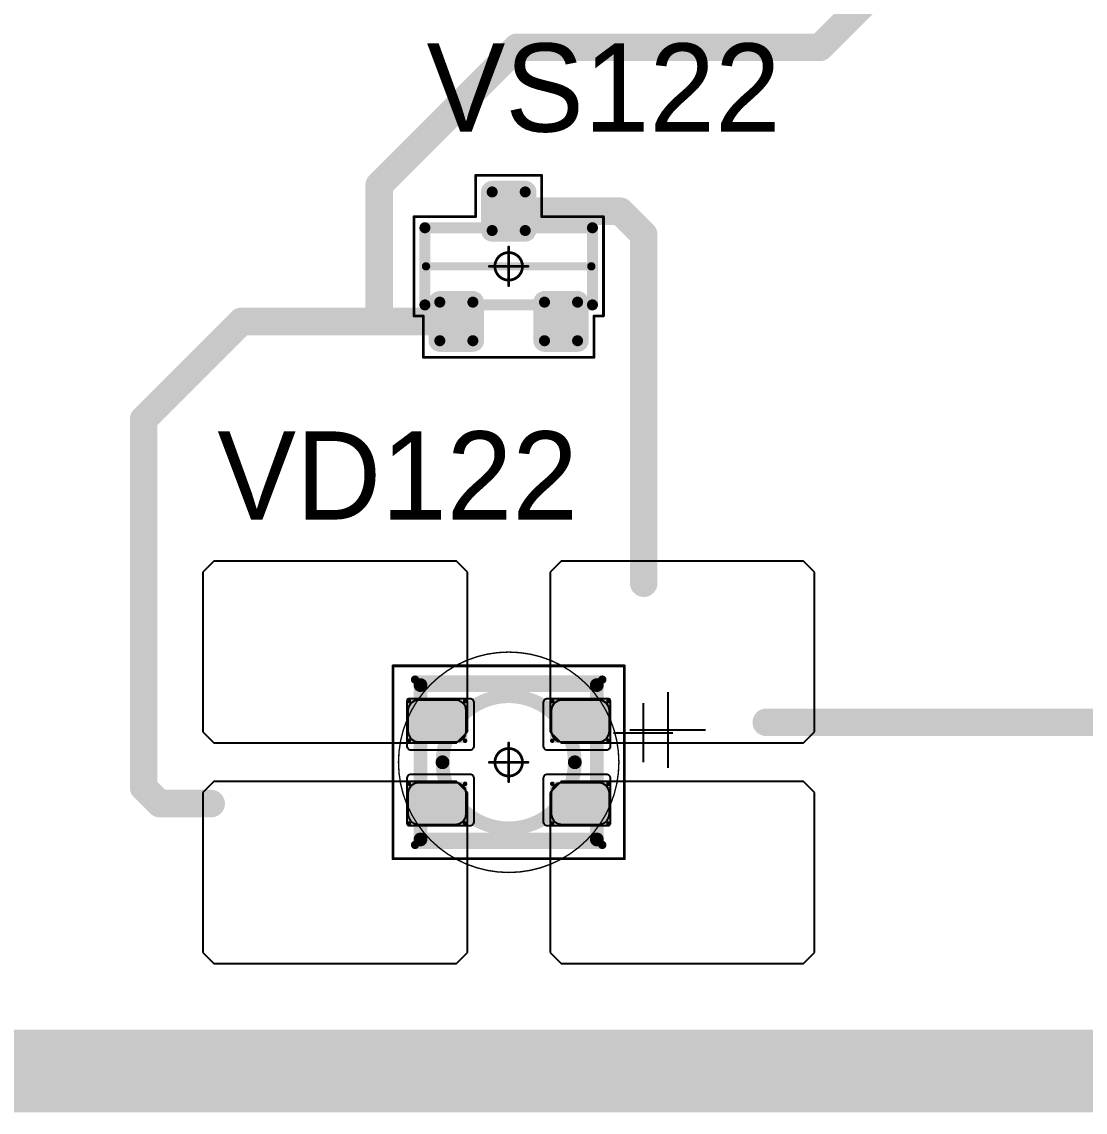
# Model space of a CAD drawing. Header units: millimetres. Extents: x 0 to 400, y 0 to 514.
# Drawn here: x 151.16 to 170.46, y 106.15 to 125.94 of the extents above; entities that cross this region are included whole.
import ezdxf

# ---------------------------------------------------------------- set-up
doc = ezdxf.new("R2010")
doc.units = ezdxf.units.MM
for name, color, linetype in [('Mechanical13', 56, 'Continuous'), ('Mechanical15', 56, 'Continuous'), ('Mechanical2', 216, 'Continuous'), ('TopLayer', 1, 'Continuous'), ('TopOverlay', 2, 'Continuous'), ('TopPaste', 8, 'Continuous'), ('TopSolder', 216, 'Continuous')]:
    doc.layers.add(name, color=color, linetype=linetype)

# ---------------------------------------------------------------- blocks, each defined once
blk = doc.blocks.new('SOT23_60')
at = {"layer": 'Mechanical13', "const_width": 0.2}
for points in [[(-0.7, 1.52), (0.7, 1.52)], [(-0.7, 1.52), (-0.7, -1.52)], [(0.7, 1.52), (0.7, -1.52)], [(-0.7, -1.52), (0.7, -1.52)]]:
    blk.add_lwpolyline(points, dxfattribs=at)
at = {"layer": 'Mechanical13', "const_width": 0.1}
for points in [[(-0.75, 1.52, 1), (-0.65, 1.52, 1)], [(-0.75, 1.52, 1), (-0.65, 1.52, 1)], [(0.65, 1.52, 1), (0.75, 1.52, 1)], [(0.65, 1.52, 1), (0.75, 1.52, 1)], [(-0.75, -1.52, 1), (-0.65, -1.52, 1)], [(-0.75, -1.52, 1), (-0.65, -1.52, 1)], [(0.65, -1.52, 1), (0.75, -1.52, 1)], [(0.65, -1.52, 1), (0.75, -1.52, 1)]]:
    blk.add_lwpolyline(points, format="xyb", close=True, dxfattribs=at)
at = {"layer": 'Mechanical15', "const_width": 0.05}
for points in [[(-0.9, 1.72), (-0.9, 1.55)], [(-0.9, 1.72), (0.9, 1.72)], [(0.9, 1.72), (0.9, 0.6)], [(-1.65, 1.55), (-1.65, -1.55)], [(-1.65, 1.55), (-0.9, 1.55)], [(0.9, 0.6), (1.65, 0.6)], [(1.65, 0.6), (1.65, -0.6)], [(0, 0.35), (0, -0.35)], [(-0.35, 0), (0.35, 0)], [(0.9, -0.6), (1.65, -0.6)], [(0.9, -0.6), (0.9, -1.72)], [(-1.65, -1.55), (-0.9, -1.55)], [(-0.9, -1.55), (-0.9, -1.72)], [(-0.9, -1.72), (0.9, -1.72)]]:
    blk.add_lwpolyline(points, dxfattribs=at)
at = {"layer": 'Mechanical15'}
for points, const_width in [([(-0.913, 1.72, 1), (-0.888, 1.72, 1)], 0.025), ([(-0.913, 1.72, 1), (-0.888, 1.72, 1)], 0.025), ([(0.888, 1.72, 1), (0.913, 1.72, 1)], 0.025), ([(0.888, 1.72, 1), (0.913, 1.72, 1)], 0.025), ([(-1.662, 1.55, 1), (-1.637, 1.55, 1)], 0.025), ([(-1.662, 1.55, 1), (-1.637, 1.55, 1)], 0.025), ([(-0.913, 1.55, 1), (-0.888, 1.55, 1)], 0.025), ([(-0.913, 1.55, 1), (-0.888, 1.55, 1)], 0.025), ([(0.888, 0.6, 1), (0.913, 0.6, 1)], 0.025), ([(0.888, 0.6, 1), (0.913, 0.6, 1)], 0.025), ([(1.637, 0.6, 1), (1.662, 0.6, 1)], 0.025), ([(1.637, 0.6, 1), (1.662, 0.6, 1)], 0.025), ([(0.25, 0, 1), (-0.25, 0, 1)], 0.05), ([(-0.012, 0.35, 1), (0.012, 0.35, 1)], 0.025), ([(-0.362, 0, 1), (-0.337, 0, 1)], 0.025), ([(-0.262, 0, 1), (-0.238, 0, 1)], 0.025), ([(0.238, 0, 1), (0.262, 0, 1)], 0.025), ([(0.337, 0, 1), (0.362, 0, 1)], 0.025), ([(-0.012, -0.35, 1), (0.012, -0.35, 1)], 0.025), ([(0.888, -0.6, 1), (0.913, -0.6, 1)], 0.025), ([(0.888, -0.6, 1), (0.913, -0.6, 1)], 0.025), ([(1.637, -0.6, 1), (1.662, -0.6, 1)], 0.025), ([(1.637, -0.6, 1), (1.662, -0.6, 1)], 0.025), ([(-1.662, -1.55, 1), (-1.637, -1.55, 1)], 0.025), ([(-1.662, -1.55, 1), (-1.637, -1.55, 1)], 0.025), ([(-0.913, -1.55, 1), (-0.888, -1.55, 1)], 0.025), ([(-0.913, -1.55, 1), (-0.888, -1.55, 1)], 0.025), ([(-0.913, -1.72, 1), (-0.888, -1.72, 1)], 0.025), ([(-0.913, -1.72, 1), (-0.888, -1.72, 1)], 0.025), ([(0.888, -1.72, 1), (0.913, -1.72, 1)], 0.025), ([(0.888, -1.72, 1), (0.913, -1.72, 1)], 0.025)]:
    blk.add_lwpolyline(points, format="xyb", close=True, dxfattribs=dict(at, const_width=const_width))
at = {"layer": 'TopLayer', "const_width": 0.1}
for points in [[(-1.4, 1.25, 1), (-1.3, 1.25, 1)], [(-0.7, 1.25, 1), (-0.6, 1.25, 1)], [(-1.4, 0.65, 1), (-1.3, 0.65, 1)], [(-0.7, 0.65, 1), (-0.6, 0.65, 1)], [(0.6, 0.3, 1), (0.7, 0.3, 1)], [(1.3, 0.3, 1), (1.4, 0.3, 1)], [(0.6, -0.3, 1), (0.7, -0.3, 1)], [(1.3, -0.3, 1), (1.4, -0.3, 1)], [(-1.4, -0.65, 1), (-1.3, -0.65, 1)], [(-0.7, -0.65, 1), (-0.6, -0.65, 1)], [(-1.4, -1.25, 1), (-1.3, -1.25, 1)], [(-0.7, -1.25, 1), (-0.6, -1.25, 1)]]:
    blk.add_lwpolyline(points, format="xyb", close=True, dxfattribs=at)
at = {"layer": 'TopLayer'}
for points in [[(-1.45, 1.25), (-1.45, 0.65), (-0.55, 1.25), (-0.55, 0.65)], [(-1.35, 1.35), (-1.35, 0.55), (-0.65, 1.35), (-0.65, 0.55)], [(0.65, 0.4), (0.65, -0.4), (1.35, 0.4), (1.35, -0.4)], [(0.55, 0.3), (0.55, -0.3), (1.45, 0.3), (1.45, -0.3)], [(-1.35, -0.55), (-1.35, -1.35), (-0.65, -0.55), (-0.65, -1.35)], [(-1.45, -0.65), (-1.45, -1.25), (-0.55, -0.65), (-0.55, -1.25)]]:
    blk.add_solid(points, dxfattribs=at)
at = {"layer": 'TopOverlay', "const_width": 0.15}
blk.add_lwpolyline([(0, 1.5), (0, -1.5)], dxfattribs=at)
at = {"layer": 'TopOverlay', "const_width": 0.075}
for points in [[(-0.038, 1.5, 1), (0.038, 1.5, 1)], [(-0.038, -1.5, 1), (0.038, -1.5, 1)]]:
    blk.add_lwpolyline(points, format="xyb", close=True, dxfattribs=at)
at = {"layer": 'TopPaste', "const_width": 0.075}
for points in [[(-1.387, 1.25, 1), (-1.313, 1.25, 1)], [(-0.687, 1.25, 1), (-0.613, 1.25, 1)], [(-1.387, 0.65, 1), (-1.313, 0.65, 1)], [(-0.687, 0.65, 1), (-0.613, 0.65, 1)], [(0.613, 0.3, 1), (0.687, 0.3, 1)], [(1.313, 0.3, 1), (1.387, 0.3, 1)], [(0.613, -0.3, 1), (0.687, -0.3, 1)], [(1.313, -0.3, 1), (1.387, -0.3, 1)], [(-1.387, -0.65, 1), (-1.313, -0.65, 1)], [(-0.687, -0.65, 1), (-0.613, -0.65, 1)], [(-1.387, -1.25, 1), (-1.313, -1.25, 1)], [(-0.687, -1.25, 1), (-0.613, -1.25, 1)]]:
    blk.add_lwpolyline(points, format="xyb", close=True, dxfattribs=at)
at = {"layer": 'TopPaste'}
for points in [[(-1.425, 1.25), (-1.425, 0.65), (-0.575, 1.25), (-0.575, 0.65)], [(-1.35, 1.325), (-1.35, 0.575), (-0.65, 1.325), (-0.65, 0.575)], [(0.575, 0.3), (0.575, -0.3), (1.425, 0.3), (1.425, -0.3)], [(0.65, 0.375), (0.65, -0.375), (1.35, 0.375), (1.35, -0.375)], [(-1.35, -0.575), (-1.35, -1.325), (-0.65, -0.575), (-0.65, -1.325)], [(-1.425, -0.65), (-1.425, -1.25), (-0.575, -0.65), (-0.575, -1.25)]]:
    blk.add_solid(points, dxfattribs=at)
at = {"layer": 'TopSolder', "const_width": 0.202}
for points in [[(-1.451, 1.25, 1), (-1.249, 1.25, 1)], [(-0.751, 1.25, 1), (-0.549, 1.25, 1)], [(-1.451, 0.65, 1), (-1.249, 0.65, 1)], [(-0.751, 0.65, 1), (-0.549, 0.65, 1)], [(0.549, 0.3, 1), (0.751, 0.3, 1)], [(1.249, 0.3, 1), (1.451, 0.3, 1)], [(0.549, -0.3, 1), (0.751, -0.3, 1)], [(1.249, -0.3, 1), (1.451, -0.3, 1)], [(-1.451, -0.65, 1), (-1.249, -0.65, 1)], [(-0.751, -0.65, 1), (-0.549, -0.65, 1)], [(-1.451, -1.25, 1), (-1.249, -1.25, 1)], [(-0.751, -1.25, 1), (-0.549, -1.25, 1)]]:
    blk.add_lwpolyline(points, format="xyb", close=True, dxfattribs=at)
at = {"layer": 'TopSolder'}
for points in [[(-1.35, 1.452), (-1.35, 0.448), (-0.65, 1.452), (-0.65, 0.448)], [(-1.552, 1.25), (-1.552, 0.65), (-0.448, 1.25), (-0.448, 0.65)], [(0.65, 0.502), (0.65, -0.502), (1.35, 0.502), (1.35, -0.502)], [(0.448, 0.3), (0.448, -0.3), (1.552, 0.3), (1.552, -0.3)], [(-1.35, -0.448), (-1.35, -1.452), (-0.65, -0.448), (-0.65, -1.452)], [(-1.552, -0.65), (-1.552, -1.25), (-0.448, -0.65), (-0.448, -1.25)]]:
    blk.add_solid(points, dxfattribs=at)
blk = doc.blocks.new('E65F_233')
at = {"layer": 'Mechanical13'}
for p, q in [((2.441, 1.071), (2.441, 0)), ((1.905, 0.536), (2.976, 0.536))]:
    blk.add_line(p, q, dxfattribs=at)
at = {"layer": 'Mechanical13', "const_width": 0.25}
for points in [[(-1.6, -1.4), (-1.6, 1.4)], [(-1.6, 1.4), (1.6, 1.4)], [(1.6, -1.4), (1.6, 1.4)], [(-1.6, -1.4), (1.6, -1.4)]]:
    blk.add_lwpolyline(points, dxfattribs=at)
at = {"layer": 'Mechanical13'}
for points, const_width in [([(-1.663, 1.4, 1), (-1.538, 1.4, 1)], 0.125), ([(-1.663, 1.4, 1), (-1.538, 1.4, 1)], 0.125), ([(1.537, 1.4, 1), (1.662, 1.4, 1)], 0.125), ([(1.537, 1.4, 1), (1.662, 1.4, 1)], 0.125), ([(1.2, 0, 1), (-1.2, 0, 1)], 0.25), ([(-1.263, 0, 1), (-1.138, 0, 1)], 0.125), ([(1.137, 0, 1), (1.262, 0, 1)], 0.125), ([(-1.663, -1.4, 1), (-1.538, -1.4, 1)], 0.125), ([(-1.663, -1.4, 1), (-1.538, -1.4, 1)], 0.125), ([(1.537, -1.4, 1), (1.662, -1.4, 1)], 0.125), ([(1.537, -1.4, 1), (1.662, -1.4, 1)], 0.125)]:
    blk.add_lwpolyline(points, format="xyb", close=True, dxfattribs=dict(at, const_width=const_width))
at = {"layer": 'Mechanical15', "const_width": 0.05}
for points in [[(-2.1, 1.75), (2.1, 1.75)], [(-2.1, -1.75), (-2.1, 1.75)], [(2.1, -1.75), (2.1, 1.75)], [(0, -0.35), (0, 0.35)], [(0, -0.35), (0, 0.35)], [(-0.35, 0), (0.35, 0)], [(-0.35, 0), (0.35, 0)], [(-2.1, -1.75), (2.1, -1.75)]]:
    blk.add_lwpolyline(points, dxfattribs=at)
at = {"layer": 'Mechanical15'}
for points, const_width in [([(-2.113, 1.75, 1), (-2.088, 1.75, 1)], 0.025), ([(-2.113, 1.75, 1), (-2.088, 1.75, 1)], 0.025), ([(2.087, 1.75, 1), (2.112, 1.75, 1)], 0.025), ([(2.087, 1.75, 1), (2.112, 1.75, 1)], 0.025), ([(0.25, 0, 1), (-0.25, 0, 1)], 0.05), ([(0.25, 0, 1), (-0.25, 0, 1)], 0.05), ([(-0.013, 0.35, 1), (0.012, 0.35, 1)], 0.025), ([(-0.013, 0.35, 1), (0.012, 0.35, 1)], 0.025), ([(-0.363, 0, 1), (-0.338, 0, 1)], 0.025), ([(-0.363, 0, 1), (-0.338, 0, 1)], 0.025), ([(-0.263, 0, 1), (-0.238, 0, 1)], 0.025), ([(-0.263, 0, 1), (-0.238, 0, 1)], 0.025), ([(0.237, 0, 1), (0.262, 0, 1)], 0.025), ([(0.237, 0, 1), (0.262, 0, 1)], 0.025), ([(0.337, 0, 1), (0.362, 0, 1)], 0.025), ([(0.337, 0, 1), (0.362, 0, 1)], 0.025), ([(-0.013, -0.35, 1), (0.012, -0.35, 1)], 0.025), ([(-0.013, -0.35, 1), (0.012, -0.35, 1)], 0.025), ([(-2.113, -1.75, 1), (-2.088, -1.75, 1)], 0.025), ([(-2.113, -1.75, 1), (-2.088, -1.75, 1)], 0.025), ([(2.087, -1.75, 1), (2.112, -1.75, 1)], 0.025), ([(2.087, -1.75, 1), (2.112, -1.75, 1)], 0.025)]:
    blk.add_lwpolyline(points, format="xyb", close=True, dxfattribs=dict(at, const_width=const_width))
at = {"layer": 'TopLayer'}
for p, q in [((-5.35, 3.65), (-5.55, 3.45)), ((-0.95, 3.65), (-5.35, 3.65)), ((-5.35, 3.65), (-5.35, 3.65)), ((-0.75, 3.45), (-0.95, 3.65)), ((0.95, 3.65), (0.75, 3.45)), ((5.35, 3.65), (0.95, 3.65)), ((0.95, 3.65), (0.95, 3.65)), ((5.55, 3.45), (5.35, 3.65)), ((-5.55, 3.45), (-5.55, 3.45)), ((-5.55, 3.45), (-5.55, 0.55)), ((-0.75, 0.55), (-0.75, 3.45)), ((0.75, 3.45), (0.75, 3.45)), ((0.75, 3.45), (0.75, 0.55)), ((5.55, 0.55), (5.55, 3.45)), ((-5.55, 0.55), (-5.35, 0.35)), ((-0.95, 0.35), (-0.75, 0.55)), ((0.75, 0.55), (0.95, 0.35)), ((5.35, 0.35), (5.55, 0.55)), ((-5.35, 0.35), (-0.95, 0.35)), ((0.95, 0.35), (5.35, 0.35)), ((-5.35, -0.35), (-5.55, -0.55)), ((-0.95, -0.35), (-5.35, -0.35)), ((-5.35, -0.35), (-5.35, -0.35)), ((-0.75, -0.55), (-0.95, -0.35)), ((0.95, -0.35), (0.75, -0.55)), ((5.35, -0.35), (0.95, -0.35)), ((0.95, -0.35), (0.95, -0.35)), ((5.55, -0.55), (5.35, -0.35)), ((-5.55, -0.55), (-5.55, -0.55)), ((-5.55, -0.55), (-5.55, -3.45)), ((-0.75, -3.45), (-0.75, -0.55)), ((0.75, -0.55), (0.75, -0.55)), ((0.75, -0.55), (0.75, -3.45)), ((5.55, -3.45), (5.55, -0.55)), ((-5.55, -3.45), (-5.35, -3.65)), ((-0.95, -3.65), (-0.75, -3.45)), ((0.75, -3.45), (0.95, -3.65)), ((5.35, -3.65), (5.55, -3.45)), ((-5.35, -3.65), (-0.95, -3.65)), ((0.95, -3.65), (5.35, -3.65))]:
    blk.add_line(p, q, dxfattribs=at)
at = {"layer": 'TopLayer', "const_width": 0.04}
for points in [[(-1.83, 1.11, 1), (-1.79, 1.11, 1)], [(-0.81, 1.11, 1), (-0.77, 1.11, 1)], [(0.77, 1.11, 1), (0.81, 1.11, 1)], [(1.79, 1.11, 1), (1.83, 1.11, 1)], [(-1.83, 0.39, 1), (-1.79, 0.39, 1)], [(-0.81, 0.39, 1), (-0.77, 0.39, 1)], [(0.77, 0.39, 1), (0.81, 0.39, 1)], [(1.79, 0.39, 1), (1.83, 0.39, 1)], [(-1.83, -0.39, 1), (-1.79, -0.39, 1)], [(-0.81, -0.39, 1), (-0.77, -0.39, 1)], [(0.77, -0.39, 1), (0.81, -0.39, 1)], [(1.79, -0.39, 1), (1.83, -0.39, 1)], [(-1.83, -1.11, 1), (-1.79, -1.11, 1)], [(-0.81, -1.11, 1), (-0.77, -1.11, 1)], [(0.77, -1.11, 1), (0.81, -1.11, 1)], [(1.79, -1.11, 1), (1.83, -1.11, 1)]]:
    blk.add_lwpolyline(points, format="xyb", close=True, dxfattribs=at)
at = {"layer": 'TopLayer'}
for points in [[(-1.85, 1.11), (-1.85, 0.39), (-0.75, 1.11), (-0.75, 0.39)], [(-1.81, 1.15), (-1.81, 0.35), (-0.79, 1.15), (-0.79, 0.35)], [(0.75, 1.11), (0.75, 0.39), (1.85, 1.11), (1.85, 0.39)], [(0.79, 1.15), (0.79, 0.35), (1.81, 1.15), (1.81, 0.35)], [(-1.85, -0.39), (-1.85, -1.11), (-0.75, -0.39), (-0.75, -1.11)], [(-1.81, -0.35), (-1.81, -1.15), (-0.79, -0.35), (-0.79, -1.15)], [(0.75, -0.39), (0.75, -1.11), (1.85, -0.39), (1.85, -1.11)], [(0.79, -0.35), (0.79, -1.15), (1.81, -0.35), (1.81, -1.15)]]:
    blk.add_solid(points, dxfattribs=at)
at = {"layer": 'TopOverlay'}
for p, q in [((2.886, 1.271), (2.886, -0.1)), ((2.2, 0.586), (3.571, 0.586))]:
    blk.add_line(p, q, dxfattribs=at)
at = {"layer": 'TopOverlay', "const_width": 0.15}
for points in [[(-1.7, 1.5), (1.7, 1.5)], [(-1.7, -1.5), (1.7, -1.5)]]:
    blk.add_lwpolyline(points, dxfattribs=at)
at = {"layer": 'TopOverlay', "const_width": 0.075}
for points in [[(-1.738, 1.5, 1), (-1.663, 1.5, 1)], [(1.662, 1.5, 1), (1.737, 1.5, 1)], [(-1.738, -1.5, 1), (-1.663, -1.5, 1)], [(1.662, -1.5, 1), (1.737, -1.5, 1)]]:
    blk.add_lwpolyline(points, format="xyb", close=True, dxfattribs=at)
at = {"layer": 'TopPaste'}
for p, q in [((-1.814, 1.011), (-1.829, 0.938)), ((-1.773, 1.073), (-1.814, 1.011)), ((-1.711, 1.114), (-1.773, 1.073)), ((-1.638, 1.129), (-1.711, 1.114)), ((-0.963, 1.129), (-1.638, 1.129)), ((-0.889, 1.114), (-0.963, 1.129)), ((-0.827, 1.073), (-0.889, 1.114)), ((-0.786, 1.011), (-0.827, 1.073)), ((-0.771, 0.938), (-0.786, 1.011)), ((0.786, 1.011), (0.771, 0.938)), ((0.827, 1.073), (0.786, 1.011)), ((0.889, 1.114), (0.827, 1.073)), ((0.962, 1.129), (0.889, 1.114)), ((1.637, 1.129), (0.962, 1.129)), ((1.711, 1.114), (1.637, 1.129)), ((1.773, 1.073), (1.711, 1.114)), ((1.814, 1.011), (1.773, 1.073)), ((1.829, 0.938), (1.814, 1.011)), ((-1.829, 0.938), (-1.829, 0.563)), ((-0.771, 0.563), (-0.771, 0.938)), ((0.771, 0.938), (0.771, 0.563)), ((1.829, 0.563), (1.829, 0.938)), ((-1.829, 0.563), (-1.814, 0.489)), ((-1.814, 0.489), (-1.773, 0.427)), ((-1.773, 0.427), (-1.711, 0.386)), ((-0.889, 0.386), (-0.827, 0.427)), ((-0.827, 0.427), (-0.786, 0.489)), ((-0.786, 0.489), (-0.771, 0.563)), ((0.771, 0.563), (0.786, 0.489)), ((0.786, 0.489), (0.827, 0.427)), ((0.827, 0.427), (0.889, 0.386)), ((1.711, 0.386), (1.773, 0.427)), ((1.773, 0.427), (1.814, 0.489)), ((1.814, 0.489), (1.829, 0.563)), ((-1.711, 0.386), (-1.638, 0.371)), ((-1.638, 0.371), (-0.963, 0.371)), ((-0.963, 0.371), (-0.889, 0.386)), ((0.889, 0.386), (0.962, 0.371)), ((0.962, 0.371), (1.637, 0.371)), ((1.637, 0.371), (1.711, 0.386)), ((-1.711, -0.386), (-1.773, -0.427)), ((-1.638, -0.371), (-1.711, -0.386)), ((-0.963, -0.371), (-1.638, -0.371)), ((-0.889, -0.386), (-0.963, -0.371)), ((-0.827, -0.427), (-0.889, -0.386)), ((0.889, -0.386), (0.827, -0.427)), ((0.962, -0.371), (0.889, -0.386)), ((1.637, -0.371), (0.962, -0.371)), ((1.711, -0.386), (1.637, -0.371)), ((1.773, -0.427), (1.711, -0.386)), ((-1.814, -0.489), (-1.829, -0.563)), ((-1.829, -0.563), (-1.829, -0.938)), ((-1.773, -0.427), (-1.814, -0.489)), ((-0.786, -0.489), (-0.827, -0.427)), ((-0.771, -0.563), (-0.786, -0.489)), ((-0.771, -0.938), (-0.771, -0.563)), ((0.786, -0.489), (0.771, -0.563)), ((0.771, -0.563), (0.771, -0.938)), ((0.827, -0.427), (0.786, -0.489)), ((1.814, -0.489), (1.773, -0.427)), ((1.829, -0.563), (1.814, -0.489)), ((1.829, -0.938), (1.829, -0.563)), ((-1.829, -0.938), (-1.814, -1.011)), ((-0.786, -1.011), (-0.771, -0.938)), ((0.771, -0.938), (0.786, -1.011)), ((1.814, -1.011), (1.829, -0.938)), ((-1.814, -1.011), (-1.773, -1.073)), ((-1.773, -1.073), (-1.711, -1.114)), ((-1.711, -1.114), (-1.638, -1.129)), ((-1.638, -1.129), (-0.963, -1.129)), ((-0.963, -1.129), (-0.889, -1.114)), ((-0.889, -1.114), (-0.827, -1.073)), ((-0.827, -1.073), (-0.786, -1.011)), ((0.786, -1.011), (0.827, -1.073)), ((0.827, -1.073), (0.889, -1.114)), ((0.889, -1.114), (0.962, -1.129)), ((0.962, -1.129), (1.637, -1.129)), ((1.637, -1.129), (1.711, -1.114)), ((1.711, -1.114), (1.773, -1.073)), ((1.773, -1.073), (1.814, -1.011))]:
    blk.add_line(p, q, dxfattribs=at)
at = {"layer": 'TopSolder'}
for p, q in [((-1.842, 1.129), (-1.85, 1.111)), ((-1.85, 1.111), (-1.85, 1.101)), ((-1.85, 1.101), (-1.85, 1.101)), ((-1.85, 1.101), (-1.85, 0.301)), ((-1.828, 1.143), (-1.842, 1.129)), ((-1.81, 1.151), (-1.828, 1.143)), ((-1.8, 1.151), (-1.81, 1.151)), ((-0.7, 1.151), (-1.8, 1.151)), ((-0.685, 1.151), (-0.7, 1.151)), ((-0.7, 1.151), (-0.7, 1.151)), ((-0.658, 1.139), (-0.685, 1.151)), ((-0.636, 1.118), (-0.658, 1.139)), ((-0.625, 1.09), (-0.636, 1.118)), ((-0.625, 1.076), (-0.625, 1.09)), ((-0.625, 0.301), (-0.625, 1.076)), ((0.636, 1.118), (0.625, 1.09)), ((0.625, 1.09), (0.625, 1.076)), ((0.625, 1.076), (0.625, 1.076)), ((0.625, 1.076), (0.625, 0.301)), ((0.657, 1.139), (0.636, 1.118)), ((0.685, 1.151), (0.657, 1.139)), ((0.7, 1.151), (0.685, 1.151)), ((1.8, 1.151), (0.7, 1.151)), ((1.81, 1.151), (1.8, 1.151)), ((1.8, 1.151), (1.8, 1.151)), ((1.828, 1.143), (1.81, 1.151)), ((1.842, 1.129), (1.828, 1.143)), ((1.85, 1.111), (1.842, 1.129)), ((1.85, 1.101), (1.85, 1.111)), ((1.85, 0.301), (1.85, 1.101)), ((-1.85, 0.301), (-1.85, 0.286)), ((-1.85, 0.286), (-1.839, 0.258)), ((-1.839, 0.258), (-1.818, 0.237)), ((-1.818, 0.237), (-1.79, 0.226)), ((-1.79, 0.226), (-1.775, 0.226)), ((-1.775, 0.226), (-1.775, 0.226)), ((-1.775, 0.226), (-0.7, 0.226)), ((-0.7, 0.226), (-0.685, 0.226)), ((-0.685, 0.226), (-0.658, 0.237)), ((-0.658, 0.237), (-0.636, 0.258)), ((-0.636, 0.258), (-0.625, 0.286)), ((-0.625, 0.286), (-0.625, 0.301)), ((-0.625, 0.301), (-0.625, 0.301)), ((0.625, 0.301), (0.625, 0.286)), ((0.625, 0.286), (0.636, 0.258)), ((0.636, 0.258), (0.657, 0.237)), ((0.657, 0.237), (0.685, 0.226)), ((0.685, 0.226), (0.7, 0.226)), ((0.7, 0.226), (0.7, 0.226)), ((0.7, 0.226), (1.775, 0.226)), ((1.775, 0.226), (1.79, 0.226)), ((1.79, 0.226), (1.817, 0.237)), ((1.817, 0.237), (1.839, 0.258)), ((1.839, 0.258), (1.85, 0.286)), ((1.85, 0.286), (1.85, 0.301)), ((1.85, 0.301), (1.85, 0.301)), ((-1.839, -0.257), (-1.85, -0.285)), ((-1.85, -0.285), (-1.85, -0.299)), ((-1.85, -0.299), (-1.85, -0.299)), ((-1.85, -0.299), (-1.85, -1.099)), ((-1.818, -0.236), (-1.839, -0.257)), ((-1.79, -0.224), (-1.818, -0.236)), ((-1.775, -0.224), (-1.79, -0.224)), ((-0.7, -0.224), (-1.775, -0.224)), ((-0.685, -0.224), (-0.7, -0.224)), ((-0.7, -0.224), (-0.7, -0.224)), ((-0.658, -0.236), (-0.685, -0.224)), ((-0.636, -0.257), (-0.658, -0.236)), ((-0.625, -0.285), (-0.636, -0.257)), ((-0.625, -0.299), (-0.625, -0.285)), ((-0.625, -1.074), (-0.625, -0.299)), ((0.636, -0.257), (0.625, -0.285)), ((0.625, -0.285), (0.625, -0.299)), ((0.625, -0.299), (0.625, -0.299)), ((0.625, -0.299), (0.625, -1.074)), ((0.657, -0.236), (0.636, -0.257)), ((0.685, -0.224), (0.657, -0.236)), ((0.7, -0.224), (0.685, -0.224)), ((1.775, -0.224), (0.7, -0.224)), ((1.79, -0.224), (1.775, -0.224)), ((1.775, -0.224), (1.775, -0.224)), ((1.817, -0.236), (1.79, -0.224)), ((1.839, -0.257), (1.817, -0.236)), ((1.85, -0.285), (1.839, -0.257)), ((1.85, -0.299), (1.85, -0.285)), ((1.85, -1.099), (1.85, -0.299)), ((-1.85, -1.099), (-1.85, -1.109)), ((-1.85, -1.109), (-1.842, -1.128)), ((-1.842, -1.128), (-1.828, -1.142)), ((-1.828, -1.142), (-1.81, -1.149)), ((-1.81, -1.149), (-1.8, -1.149)), ((-1.8, -1.149), (-0.7, -1.149)), ((-1.8, -1.149), (-1.8, -1.149)), ((-0.7, -1.149), (-0.685, -1.149)), ((-0.685, -1.149), (-0.658, -1.138)), ((-0.658, -1.138), (-0.636, -1.117)), ((-0.636, -1.117), (-0.625, -1.089)), ((-0.625, -1.089), (-0.625, -1.074)), ((-0.625, -1.074), (-0.625, -1.074)), ((0.625, -1.074), (0.625, -1.089)), ((0.625, -1.089), (0.636, -1.117)), ((0.636, -1.117), (0.657, -1.138)), ((0.657, -1.138), (0.685, -1.149)), ((0.685, -1.149), (0.7, -1.149)), ((0.7, -1.149), (1.8, -1.149)), ((0.7, -1.149), (0.7, -1.149)), ((1.8, -1.149), (1.81, -1.149)), ((1.81, -1.149), (1.828, -1.142)), ((1.828, -1.142), (1.842, -1.128)), ((1.842, -1.128), (1.85, -1.109)), ((1.85, -1.109), (1.85, -1.099)), ((1.85, -1.099), (1.85, -1.099))]:
    blk.add_line(p, q, dxfattribs=at)

msp = doc.modelspace()

# ---------------------------------------------------------------- linework, layer by layer
at = {"layer": 'Mechanical2'}
for points, const_width in [([(162, 112.5, 1), (158, 112.5, 1)], 0.0254), ([(160, 114.5, 1), (160, 114.5, 1)], 0.0005), ([(157.994, 112.5, 1), (158.006, 112.5, 1)], 0.0127), ([(158, 112.5, 1), (158, 112.5, 1)], 0.0005), ([(161.994, 112.5, 1), (162.006, 112.5, 1)], 0.0127), ([(162, 112.5, 1), (162, 112.5, 1)], 0.0005), ([(160, 110.5, 1), (160, 110.5, 1)], 0.0005)]:
    msp.add_lwpolyline(points, format="xyb", close=True, dxfattribs=dict(at, const_width=const_width))
at = {"layer": 'Mechanical2', "const_width": 0.001}
for points in [[(160, 110.5), (160, 114.5)], [(158, 112.5), (162, 112.5)]]:
    msp.add_lwpolyline(points, dxfattribs=at)
at = {"layer": 'TopLayer'}
for points, const_width in [([(165.65, 125.475), (166.575, 126.4)], 0.5), ([(157.65, 122.975), (160.15, 125.475)], 0.5), ([(160.15, 125.475), (165.65, 125.475)], 0.5), ([(157.65, 120.5), (157.65, 122.975)], 0.5), ([(160, 122.5), (162.025, 122.5)], 0.5), ([(162.025, 122.5), (162.45, 122.075)], 0.5), ([(162.45, 115.75), (162.45, 122.075)], 0.5), ([(153.375, 118.725), (155.15, 120.5)], 0.5), ([(155.15, 120.5), (159.05, 120.5)], 0.5), ([(153.375, 112.043), (153.375, 118.725)], 0.5), ([(164.675, 113.225), (173.3, 113.225)], 0.5), ([(153.375, 112.043), (153.668, 111.75)], 0.5), ([(153.668, 111.75), (154.6, 111.75)], 0.5), ([(133.95, 106.9), (267.375, 106.9)], 1.5)]:
    msp.add_lwpolyline(points, dxfattribs=dict(at, const_width=const_width))
at = {"layer": 'TopLayer', "const_width": 0.25}
for points in [[(160.025, 125.475, 1), (160.275, 125.475, 1)], [(160.025, 125.475, 1), (160.275, 125.475, 1)], [(165.525, 125.475, 1), (165.775, 125.475, 1)], [(165.525, 125.475, 1), (165.775, 125.475, 1)], [(157.525, 122.975, 1), (157.775, 122.975, 1)], [(157.525, 122.975, 1), (157.775, 122.975, 1)], [(159.875, 122.5, 1), (160.125, 122.5, 1)], [(161.9, 122.5, 1), (162.15, 122.5, 1)], [(161.9, 122.5, 1), (162.15, 122.5, 1)], [(162.325, 122.075, 1), (162.575, 122.075, 1)], [(162.325, 122.075, 1), (162.575, 122.075, 1)], [(155.025, 120.5, 1), (155.275, 120.5, 1)], [(155.025, 120.5, 1), (155.275, 120.5, 1)], [(157.525, 120.5, 1), (157.775, 120.5, 1)], [(158.925, 120.5, 1), (159.175, 120.5, 1)], [(153.25, 118.725, 1), (153.5, 118.725, 1)], [(153.25, 118.725, 1), (153.5, 118.725, 1)], [(162.325, 115.75, 1), (162.575, 115.75, 1)], [(164.55, 113.225, 1), (164.8, 113.225, 1)], [(153.25, 112.043, 1), (153.5, 112.043, 1)], [(153.25, 112.043, 1), (153.5, 112.043, 1)], [(153.543, 111.75, 1), (153.793, 111.75, 1)], [(153.543, 111.75, 1), (153.793, 111.75, 1)], [(154.475, 111.75, 1), (154.725, 111.75, 1)]]:
    msp.add_lwpolyline(points, format="xyb", close=True, dxfattribs=at)

# ---------------------------------------------------------------- block references
for name, p, rotation in [('SOT23_60', (160, 121.5), 90), ('E65F_233', (160, 112.5), 360)]:
    msp.add_blockref(name, p, dxfattribs=dict(rotation=rotation))

# ---------------------------------------------------------------- texts
at = {"layer": 'TopOverlay'}
for s, p in [('VS122', (158.511, 123.944)), ('VD122', (154.714, 116.905))]:
    msp.add_text(s, height=1.6, dxfattribs=at).set_placement(p)

doc.saveas('drawing.dxf')
